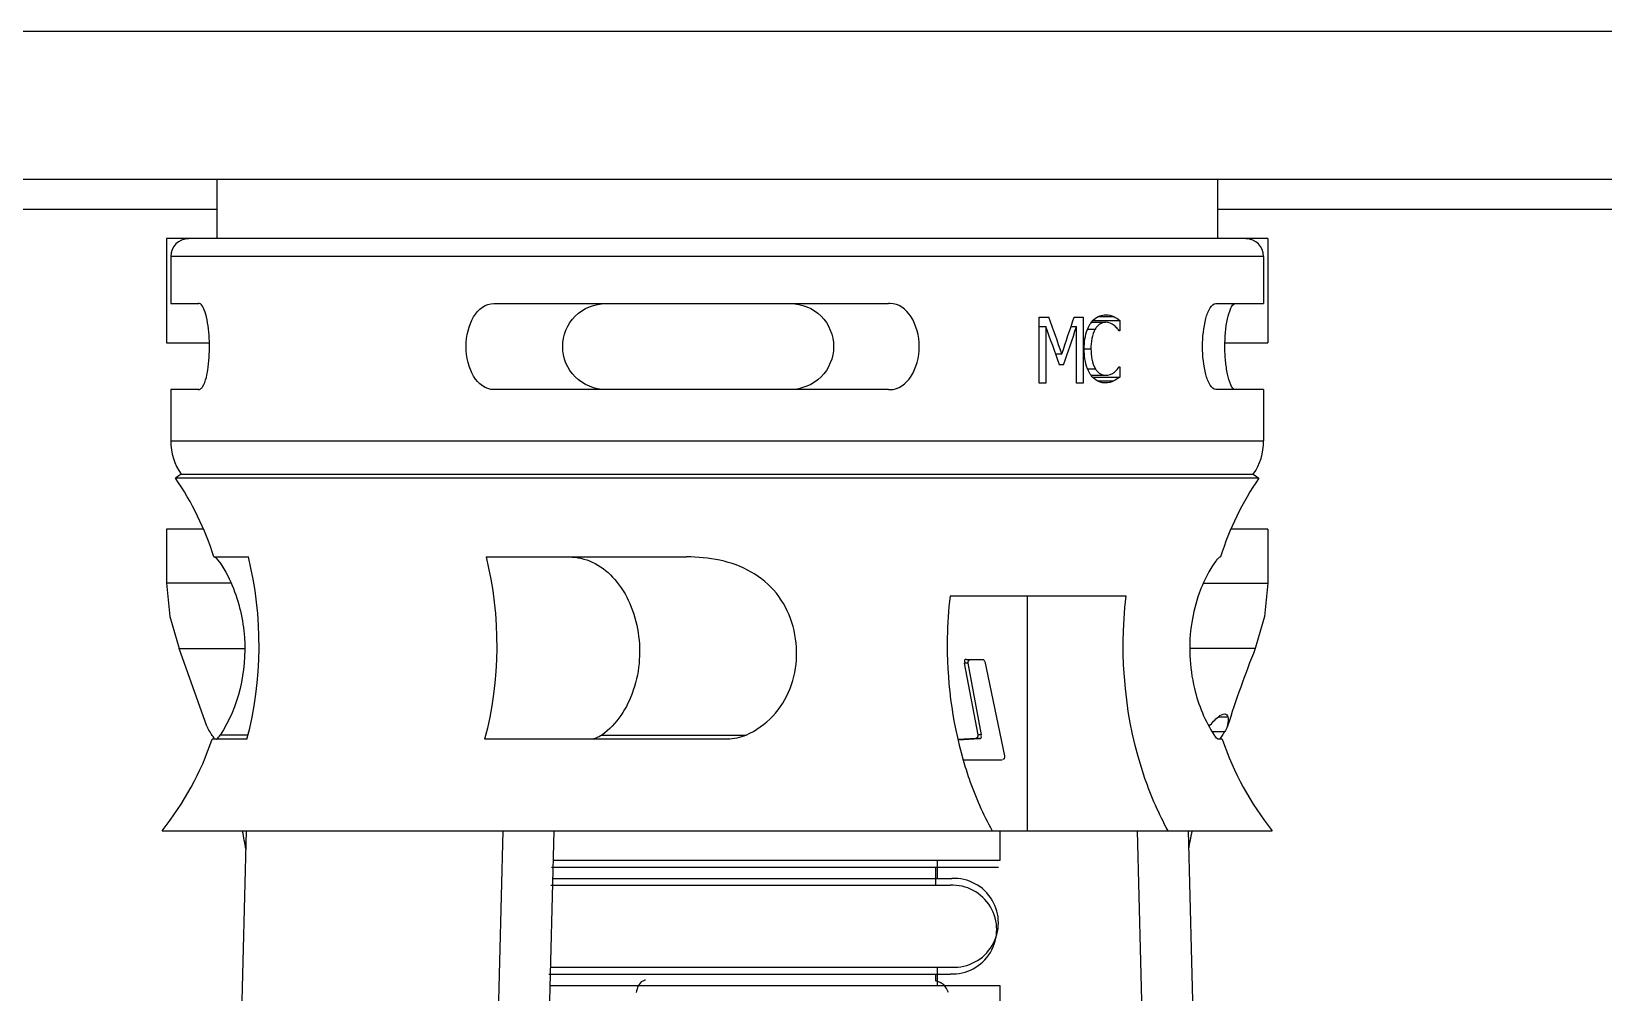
# Model space of a CAD drawing. Header units: millimetres. Extents: x 10297564 to 11610295, y -9287743 to -8409454.
# Drawn here: x 10536256 to 10536789, y -9102636 to -9102310 of the extents above; entities that cross this region are included whole.
import ezdxf

# ---------------------------------------------------------------- set-up
doc = ezdxf.new("R2010")
doc.units = ezdxf.units.MM
doc.header["$LTSCALE"] = 100
doc.layers.add('-0', color=7, linetype='Continuous')

# ---------------------------------------------------------------- blocks, each defined once
blk = doc.blocks.new('인버터 외형도')
at = {"layer": '-0', "linetype": 'Continuous'}
for p, q in [((127437.35, 34410.64), (115699.13, 34410.64)), ((127439.49, 34373.01), (115699.13, 34373.01)), ((125383.91, 34373.01), (125383.91, 34357.97)), ((125638.24, 34373.01), (125638.24, 34357.97)), ((124931.69, 34365.49), (125383.91, 34365.49)), ((125638.24, 34365.49), (125835.38, 34365.49)), ((125371.12, 34357.97), (125371.12, 34331.52)), ((125377.42, 34357.97), (125371.13, 34357.97)), ((125645.45, 34357.97), (125376.69, 34357.97)), ((125651.02, 34357.97), (125645.46, 34357.97)), ((125651.03, 34357.97), (125651.03, 34331.52)), ((125649.98, 34353.45), (125372.17, 34353.45)), ((125372.17, 34353.45), (125372.17, 34341.48)), ((125649.98, 34353.45), (125649.98, 34341.48)), ((125372.17, 34341.48), (125379.31, 34341.48)), ((125379.31, 34341.5), (125379.17, 34341.48)), ((125454.32, 34341.48), (125554.62, 34341.48)), ((125555.03, 34341.5), (125554.62, 34341.48)), ((125637.85, 34341.48), (125649.98, 34341.48)), ((125592.95, 34337.97), (125595.39, 34337.97)), ((125592.95, 34321.27), (125592.95, 34337.97)), ((125592.95, 34335.66), (125594.63, 34335.66)), ((125594.63, 34335.66), (125594.63, 34321.27)), ((125601, 34335.66), (125602.43, 34335.66)), ((125601.77, 34337.97), (125604.09, 34337.97)), ((125602.43, 34321.27), (125602.43, 34335.66)), ((125604.09, 34337.97), (125604.09, 34321.27)), ((125605.24, 34334.99), (125607.16, 34334.99)), ((125606.26, 34336.71), (125609.8, 34336.71)), ((125606.68, 34337.2), (125613.38, 34337.2)), ((125608.03, 34338.17), (125611.86, 34338.17)), ((125613.38, 34337.2), (125613.38, 34334.52)), ((125371.12, 34331.52), (125381.99, 34331.52)), ((125613.38, 34334.52), (125613.26, 34334.52)), ((125640.16, 34331.52), (125651.03, 34331.52)), ((125597.07, 34328.67), (125598.68, 34328.67)), ((125604.38, 34329.94), (125606.08, 34329.94)), ((125599.1, 34325.87), (125598.04, 34325.87)), ((125605.22, 34324.89), (125607.2, 34324.89)), ((125606.16, 34323.23), (125609.8, 34323.23)), ((125613.27, 34325.39), (125613.38, 34325.39)), ((125613.38, 34325.39), (125613.38, 34322.74)), ((125379.31, 34319.6), (125372.17, 34319.6)), ((125372.17, 34319.6), (125372.17, 34306.58)), ((125379.17, 34319.6), (125379.31, 34319.59)), ((125554.62, 34319.6), (125454.32, 34319.6)), ((125554.62, 34319.6), (125555.03, 34319.59)), ((125594.63, 34321.27), (125592.95, 34321.27)), ((125604.09, 34321.27), (125602.43, 34321.27)), ((125606.59, 34322.74), (125613.38, 34322.74)), ((125607.87, 34321.79), (125611.86, 34321.79)), ((125649.98, 34319.6), (125637.85, 34319.6)), ((125649.98, 34319.6), (125649.98, 34306.58)), ((125372.17, 34306.58), (125649.98, 34306.58)), ((125374.81, 34298.07), (125373.4, 34297.1)), ((125648.75, 34297.1), (125373.4, 34297.1)), ((125374.81, 34298.07), (125647.34, 34298.07)), ((125647.34, 34298.07), (125648.75, 34297.1)), ((125380.47, 34284.11), (125371.12, 34284.11)), ((125371.12, 34284.11), (125371.12, 34270.43)), ((125651.03, 34284.11), (125641.68, 34284.11)), ((125651.03, 34284.11), (125651.03, 34270.43)), ((125383.13, 34277.06), (125391.9, 34277.06)), ((125452.32, 34277.06), (125503.28, 34277.06)), ((125638.9, 34277.06), (125639.02, 34277.06)), ((125387.47, 34270.43), (125371.12, 34270.43)), ((125371.12, 34270.43), (125371.92, 34261.95)), ((125615.01, 34267.11), (125570.27, 34267.11)), ((125589.83, 34267.11), (125589.83, 34207.48)), ((125634.68, 34270.43), (125651.03, 34270.43)), ((125651.03, 34270.43), (125650.23, 34261.95)), ((125371.92, 34261.95), (125374.31, 34253.77)), ((125650.23, 34261.95), (125647.84, 34253.77)), ((125374.31, 34253.77), (125390.89, 34253.77)), ((125381.37, 34234.02), (125374.31, 34253.77)), ((125647.84, 34253.77), (125631.26, 34253.77)), ((125574.87, 34250.08), (125573.86, 34250.08)), ((125573.86, 34250.08), (125577.29, 34231.82)), ((125574.41, 34251.02), (125578.57, 34251.02)), ((125578.29, 34231.82), (125574.87, 34250.08)), ((125579.1, 34250.47), (125584.08, 34226.48)), ((125638.44, 34236.39), (125640.88, 34236.39)), ((125391.75, 34231.77), (125384.71, 34231.77)), ((125481.77, 34231.77), (125518.42, 34231.77)), ((125578.29, 34231.82), (125577.29, 34231.82)), ((125636.93, 34232.66), (125640.09, 34232.66)), ((125391.54, 34230.71), (125382.68, 34230.71)), ((125383.26, 34230.85), (125383.35, 34230.72)), ((125513.67, 34230.71), (125451.96, 34230.71)), ((125576.77, 34230.89), (125572.29, 34230.66)), ((125572.3, 34230.6), (125577.77, 34230.89)), ((125577.77, 34230.89), (125576.77, 34230.89)), ((125639.47, 34230.71), (125638.47, 34230.71)), ((125638.89, 34230.85), (125638.8, 34230.72)), ((125573.75, 34225.53), (125583.55, 34225.53)), ((125369.99, 34207.48), (125652.16, 34207.48)), ((125391.33, 34207.48), (125388.87, 34109.5)), ((125390.41, 34207.49), (125390.44, 34207.32)), ((125454.07, 34103.7), (125456.69, 34207.48)), ((125469.55, 34207.48), (125465.56, 34049.4)), ((125583.01, 34199.95), (125583.01, 34207.48)), ((125621.94, 34049.4), (125617.95, 34207.48)), ((125630.82, 34207.48), (125633.43, 34103.7)), ((125631.74, 34207.49), (125631.71, 34207.32)), ((125469.36, 34199.95), (125583.01, 34199.95)), ((125567.06, 34195.34), (125567.06, 34199.95)), ((125468.92, 34198.23), (125582.57, 34198.23)), ((125469.24, 34195.34), (125570.73, 34195.34)), ((125566.62, 34193.62), (125566.62, 34198.23)), ((125468.81, 34193.62), (125570.3, 34193.62)), ((125468.72, 34172.77), (125570.73, 34172.77)), ((125567.06, 34168.05), (125567.06, 34172.77)), ((125468.28, 34171.05), (125570.3, 34171.05)), ((125583.01, 34168.05), (125468.55, 34168.05)), ((125566.62, 34169.26), (125566.62, 34171.05)), ((125583.01, 34152.45), (125583.01, 34168.05))]:
    blk.add_line(p, q, dxfattribs=at)
for centre, radius, start, end in [((125376.69, 34353.45), 4.51, 90, 180), ((125645.46, 34353.45), 4.51, 0, 90), ((125379.3, 34340.92), 0.578, 81.006, 88.819), ((125611.44, 34332.71), 6.6, 142.1374, 146.9502), ((125610.98, 34326.87), 6.09, 213.7126, 217.2417), ((125379.3, 34320.17), 0.579, 271.0445, 279.0328), ((125387.22, 34306.58), 15.05, 180, 214.4319), ((125634.93, 34306.58), 15.05, 325.5681, 0), ((125311.37, 34254.58), 75.2, 17.3949, 34.4319), ((125710.78, 34254.58), 75.2, 145.5681, 162.6051), ((125927.79, 34142.6), 301.21, 158.3408, 162.3319), ((125636.61, 34235.34), 4.38, 342.3369, 356.3973), ((125328.09, 34195.71), 65.42, 32.4933, 33.6281), ((125694.06, 34195.71), 65.42, 146.3719, 147.5067), ((125311.37, 34254.58), 75.2, 321.2151, 341.4916), ((125710.78, 34254.58), 75.2, 198.5084, 218.7849), ((125043, 34140.4), 353.83, 10.1524, 10.9019), ((125979.15, 34140.4), 353.83, 169.0981, 169.8476), ((125571.27, 34184.06), 11.29, 267.254, 92.746), ((125570.84, 34182.34), 11.29, 267.254, 92.746), ((125565.57, 34164.96), 4.51, 17.8784, 76.2812)]:
    blk.add_arc(centre, radius, start, end, dxfattribs=at)
for centre, major_axis, ratio, start_param, end_param in [((125511.08, 34308.1), (-111.47, 313.43), 0.264399, 4.675106, 4.706283), ((125511.08, 34313), (-111.71, 308.38), 0.267681, -1.616846, -1.586758), ((125511.08, 34344.87), (111.22, 318.9), 0.260915, -1.530666, -1.501599), ((125511.08, 34340.43), (111.61, 310.46), 0.26632, 4.761126, 4.792529)]:
    blk.add_ellipse(centre, major_axis=major_axis, ratio=ratio, start_param=start_param, end_param=end_param, dxfattribs=at)
for points, knots in [([(125380.22, 34320.29), (125381.17, 34321.75), (125381.83, 34325.81), (125382.18, 34331.72), (125381.62, 34336.97), (125380.69, 34340.09), (125379.87, 34341.41), (125379.39, 34341.49)], [0, 0, 0, 0, 0.237449, 0.535172, 0.821181, 0.933498, 1, 1, 1, 1]), ([(125454.32, 34319.6), (125449.98, 34319.61), (125444.51, 34330.54), (125449.98, 34341.48), (125454.32, 34341.48)], [0, 0, 0, 0, 0.500001, 1, 1, 1, 1]), ([(125482.73, 34319.6), (125479.94, 34319.6), (125474.13, 34321.97), (125470.64, 34330.54), (125474.13, 34339.11), (125479.94, 34341.48), (125482.73, 34341.48)], [0, 0, 0, 0, 0.249888, 0.5, 0.750113, 1, 1, 1, 1]), ([(125529.75, 34341.48), (125532.53, 34341.48), (125538.34, 34339.11), (125541.83, 34330.54), (125538.34, 34321.98), (125532.53, 34319.61), (125529.75, 34319.61)], [0, 0, 0, 0, 0.249886, 0.499995, 0.750107, 1, 1, 1, 1]), ([(125555.03, 34319.59), (125559.43, 34319.61), (125565.45, 34330.54), (125559.43, 34341.47), (125555.03, 34341.5)], [0, 0, 0, 0, 0.499999, 1, 1, 1, 1]), ([(125637.85, 34319.6), (125637.24, 34319.6), (125635.98, 34321.05), (125634.83, 34324.71), (125634.16, 34330.54), (125634.83, 34336.38), (125635.98, 34340.04), (125637.24, 34341.48), (125637.85, 34341.48)], [0, 0, 0, 0, 0.077309, 0.200072, 0.500002, 0.799928, 0.922691, 1, 1, 1, 1]), ([(125642.76, 34319.59), (125642.21, 34319.68), (125641.34, 34321.27), (125640.7, 34323.66), (125640.23, 34327), (125640.03, 34331.65), (125640.4, 34336.31), (125641.34, 34339.82), (125642.21, 34341.4), (125642.76, 34341.49)], [0, 0, 0, 0, 0.072071, 0.194943, 0.343142, 0.500286, 0.80521, 0.928016, 1, 1, 1, 1]), ([(125604.38, 34329.94), (125604.38, 34331.62), (125604.62, 34333.89), (125605.63, 34335.86), (125605.91, 34336.3)], [0, 0, 0, 0, 0.761672, 1, 1, 1, 1]), ([(125609.8, 34336.71), (125609.02, 34336.71), (125607.94, 34336.12), (125607.32, 34335.25), (125607.16, 34334.99)], [0, 0, 0, 0, 0.718017, 1, 1, 1, 1]), ([(125605.92, 34323.5), (125605.62, 34323.94), (125604.62, 34325.95), (125604.38, 34328.24), (125604.38, 34329.94)], [0, 0, 0, 0, 0.237909, 1, 1, 1, 1]), ([(125609.78, 34321.3), (125609.45, 34321.3), (125608.05, 34321.44), (125606.78, 34322.34), (125606.14, 34323.19)], [0, 0, 0, 0, 0.234942, 1, 1, 1, 1]), ([(125607.2, 34324.89), (125607.35, 34324.64), (125607.97, 34323.79), (125609.04, 34323.23), (125609.8, 34323.23)], [0, 0, 0, 0, 0.28222, 1, 1, 1, 1]), ([(125379.39, 34319.59), (125379.47, 34319.61), (125379.65, 34319.67), (125379.79, 34319.78), (125379.86, 34319.85)], [0, 0, 0, 0, 0.462042, 1, 1, 1, 1]), ([(125379.86, 34319.85), (125379.92, 34319.91), (125380.05, 34320.05), (125380.16, 34320.21), (125380.22, 34320.29)], [0, 0, 0, 0, 0.469649, 1, 1, 1, 1]), ([(125383.25, 34277.06), (125383.29, 34277.06), (125383.63, 34276.89), (125383.84, 34276.6), (125384.05, 34276.36)], [0, 0, 0, 0, 0.112433, 1, 1, 1, 1]), ([(125384.05, 34276.36), (125385.67, 34274.43), (125388.91, 34268.04), (125392.58, 34252.83), (125389.44, 34238.87), (125384.71, 34231.77)], [0, 0, 0, 0, 0.16177, 0.451835, 1, 1, 1, 1]), ([(125473.48, 34277.06), (125475.47, 34277.06), (125479.64, 34276.08), (125484.92, 34272.04), (125488.87, 34266.05), (125491.9, 34256.28), (125491.21, 34243.43), (125485.56, 34234.45), (125481.77, 34231.77)], [0, 0, 0, 0, 0.10526, 0.21859, 0.343601, 0.478661, 0.754461, 1, 1, 1, 1]), ([(125518.42, 34231.77), (125520.94, 34232.93), (125525.63, 34236.19), (125530.13, 34243.5), (125531.71, 34251.96), (125530.55, 34260.5), (125526.56, 34268.16), (125517.75, 34275.55), (125508.91, 34277.06), (125503.28, 34277.06)], [0, 0, 0, 0, 0.123594, 0.24703, 0.373031, 0.499833, 0.624763, 0.748896, 1, 1, 1, 1]), ([(125638.9, 34277.06), (125638.77, 34277.06), (125638.43, 34276.72), (125637.85, 34276.09), (125636.98, 34274.85), (125635.36, 34272.16), (125633.23, 34267.34), (125630.7, 34257.49), (125631.25, 34244.71), (125635.06, 34235.34), (125637.44, 34231.77)], [0, 0, 0, 0, 0.007882, 0.026283, 0.056767, 0.100145, 0.223474, 0.382882, 0.731976, 1, 1, 1, 1]), ([(125570.27, 34267.11), (125569.86, 34263.59), (125568.93, 34249.63), (125570.69, 34235.47), (125573.6, 34225.43)], [0, 0, 0, 0, 0.25269, 1, 1, 1, 1]), ([(125625.67, 34207.48), (125623.34, 34211.71), (125615.18, 34230.44), (125613.21, 34251.67), (125615.01, 34267.11)], [0, 0, 0, 0, 0.237243, 1, 1, 1, 1]), ([(125574.41, 34251.02), (125574.25, 34251.02), (125573.87, 34250.88), (125573.89, 34250.44), (125574, 34250.32)], [0, 0, 0, 0, 0.495934, 1, 1, 1, 1]), ([(125574.87, 34250.08), (125574.83, 34250.28), (125574.83, 34250.55), (125575.03, 34250.94), (125575.22, 34250.84), (125575.27, 34250.78)], [0, 0, 0, 0, 0.570403, 0.776467, 1, 1, 1, 1]), ([(125578.57, 34251.02), (125578.68, 34251.02), (125578.95, 34250.98), (125579, 34250.67), (125578.97, 34250.54)], [0, 0, 0, 0, 0.462251, 1, 1, 1, 1]), ([(125636.16, 34234.02), (125636.86, 34234.9), (125637.96, 34236.13), (125639.49, 34237.18), (125640.07, 34237.18)], [0, 0, 0, 0, 0.661638, 1, 1, 1, 1]), ([(125383.68, 34230.71), (125383.75, 34230.74), (125384.17, 34231.01), (125384.47, 34231.42), (125384.71, 34231.77)], [0, 0, 0, 0, 0.153665, 1, 1, 1, 1]), ([(125577.29, 34231.82), (125577.32, 34231.62), (125577.33, 34231.36), (125577.14, 34230.97), (125576.95, 34231.07), (125576.89, 34231.13)], [0, 0, 0, 0, 0.56989, 0.777708, 1, 1, 1, 1]), ([(125577.77, 34230.89), (125577.93, 34230.89), (125578.29, 34231.04), (125578.27, 34231.47), (125578.16, 34231.59)], [0, 0, 0, 0, 0.495235, 1, 1, 1, 1]), ([(125638.47, 34230.71), (125638.4, 34230.74), (125637.98, 34231.01), (125637.68, 34231.42), (125637.44, 34231.77)], [0, 0, 0, 0, 0.153665, 1, 1, 1, 1]), ([(125573.6, 34225.43), (125574.06, 34223.82), (125576.02, 34217.66), (125578.62, 34211.68), (125580.94, 34207.48)], [0, 0, 0, 0, 0.257542, 1, 1, 1, 1]), ([(125584.08, 34226.48), (125584.13, 34226.28), (125584.13, 34226.01), (125583.93, 34225.6), (125583.74, 34225.71), (125583.69, 34225.77)], [0, 0, 0, 0, 0.570797, 0.77705, 1, 1, 1, 1]), ([(125492.89, 34169.47), (125492.63, 34169.47), (125491.25, 34169.02), (125490.71, 34167.44), (125490.51, 34166.35)], [0, 0, 0, 0, 0.19242, 1, 1, 1, 1])]:
    blk.add_open_spline(points, degree=3, knots=knots, dxfattribs=at)
for points in [[(125607.16, 34334.99), (125606.28, 34333.51), (125606.08, 34331.66), (125606.08, 34329.94)], [(125606.23, 34336.76), (125606.77, 34337.45), (125607.51, 34338.05), (125608.34, 34338.35)], [(125608.34, 34338.35), (125608.8, 34338.52), (125609.31, 34338.61), (125609.81, 34338.61)], [(125611.97, 34335.91), (125611.37, 34336.39), (125610.57, 34336.71), (125609.8, 34336.71)], [(125609.81, 34338.61), (125610.5, 34338.61), (125611.22, 34338.45), (125611.86, 34338.17)], [(125611.86, 34338.17), (125612.4, 34337.92), (125612.9, 34337.57), (125613.38, 34337.2)], [(125612.85, 34335.04), (125612.58, 34335.36), (125612.29, 34335.65), (125611.97, 34335.91)], [(125613.26, 34334.52), (125613.12, 34334.69), (125612.99, 34334.87), (125612.85, 34335.04)], [(125606.08, 34329.94), (125606.08, 34328.22), (125606.3, 34326.36), (125607.2, 34324.89)], [(125609.8, 34323.23), (125610.6, 34323.23), (125611.43, 34323.55), (125612.05, 34324.05)], [(125612.05, 34324.05), (125612.51, 34324.44), (125612.93, 34324.89), (125613.27, 34325.39)], [(125611.86, 34321.79), (125611.21, 34321.48), (125610.49, 34321.3), (125609.78, 34321.3)], [(125613.38, 34322.74), (125612.88, 34322.4), (125612.4, 34322.04), (125611.86, 34321.79)], [(125391.54, 34230.71), (125395.51, 34245.64), (125395.63, 34262.07), (125391.9, 34277.06)], [(125452.32, 34277.06), (125456.05, 34262.07), (125455.93, 34245.64), (125451.96, 34230.71)], [(125640.07, 34237.18), (125640.45, 34237.18), (125640.8, 34236.75), (125640.88, 34236.39)], [(125640.88, 34236.39), (125640.97, 34235.95), (125641.01, 34235.51), (125640.98, 34235.07)], [(125381.37, 34234.02), (125381.52, 34233.53), (125381.76, 34233.07), (125382.06, 34232.66)], [(125382.06, 34232.66), (125382.23, 34232.42), (125382.39, 34232.18), (125382.56, 34231.94)], [(125481.77, 34231.77), (125480.92, 34231.2), (125479.9, 34230.81), (125478.88, 34230.71)], [(125518.42, 34231.77), (125516.93, 34231.13), (125515.29, 34230.8), (125513.67, 34230.71)], [(125640.09, 34232.66), (125639.92, 34232.42), (125639.76, 34232.18), (125639.59, 34231.94)], [(125640.78, 34234.02), (125640.63, 34233.53), (125640.39, 34233.07), (125640.09, 34232.66)]]:
    blk.add_open_spline(points, degree=3, dxfattribs=at)

msp = doc.modelspace()

# ---------------------------------------------------------------- block references
at = {"xscale": 1.333333333333333, "yscale": 1.333333333333333, "zscale": 1.333333333333333}
msp.add_blockref('인버터 외형도', (10369140.57, -9148190.99), dxfattribs=at)

doc.saveas('drawing.dxf')
